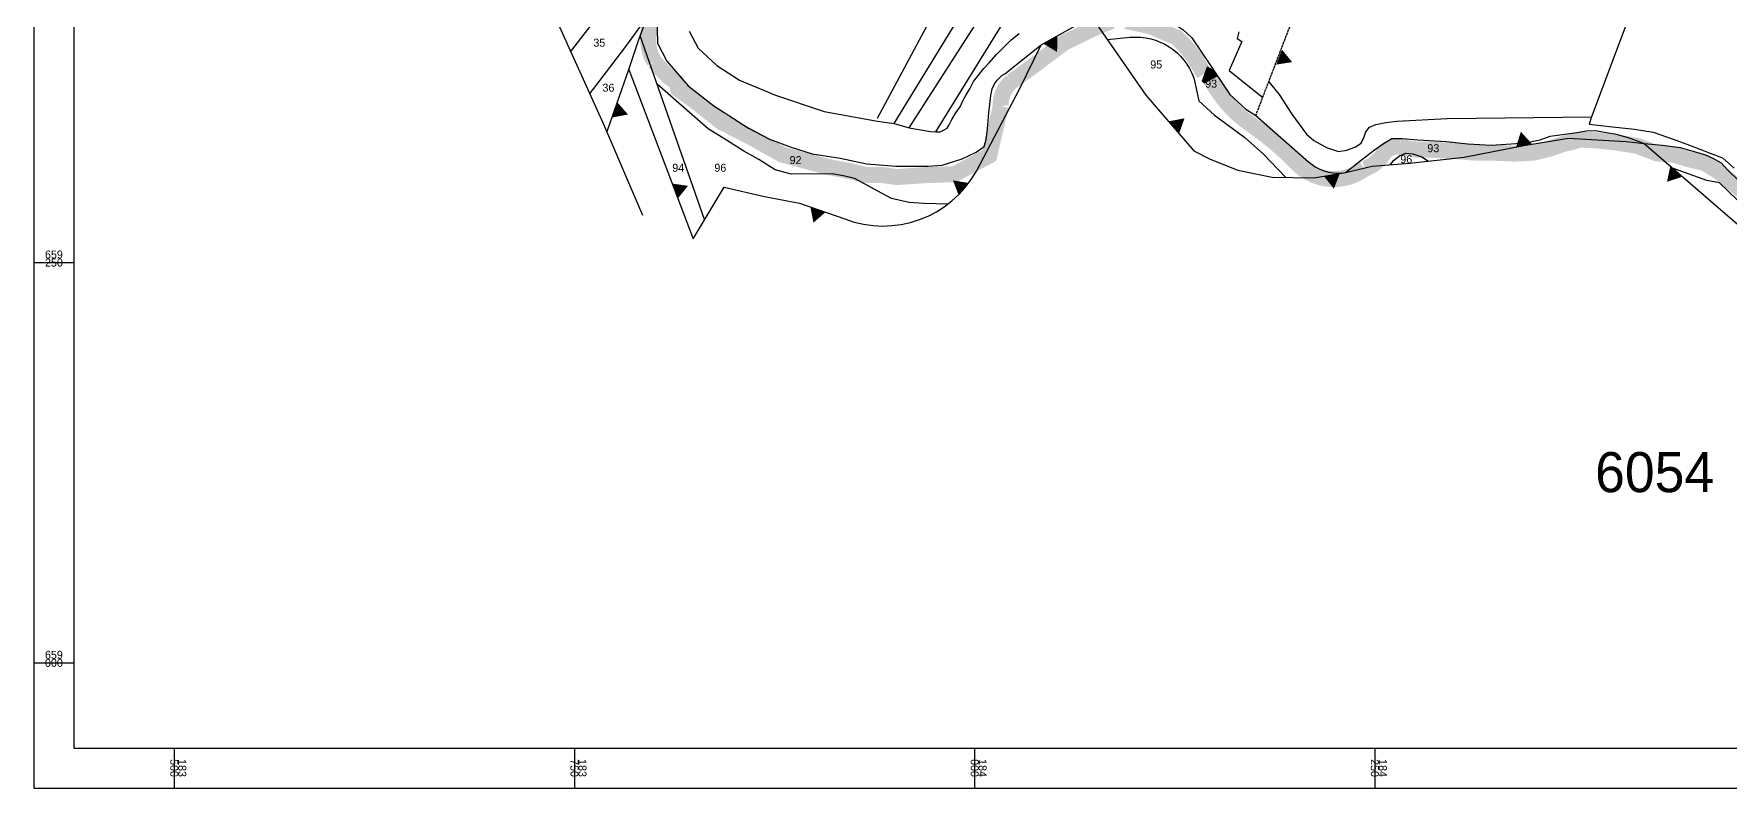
# Model space of a CAD drawing. Extents: x -493 to 187849, y -1657 to 664362.
# Drawn here: x 183412 to 184472, y 658922 to 659393 of the extents above; entities that cross this region are included whole.
import ezdxf
from ezdxf.enums import TextEntityAlignment as Align

# ---------------------------------------------------------------- set-up
doc = ezdxf.new("R2010")
doc.units = 0
doc.header["$MEASUREMENT"] = 0
doc.linetypes.add('L3', pattern=[2, 1.25, -0.25, 0.25, -0.25])
doc.layers.get('0').update_dxf_attribs({"linetype": 'CONTINUOUS'})
for name, color, linetype in [('0DXF_GUSH', 3, 'CONTINUOUS'), ('0G_GV_LIN', 10, 'CONTINUOUS'), ('1DXF_GUSH', 3, 'CONTINUOUS'), ('1G_GV_LIN', 1, 'CONTINUOUS'), ('6891-NUM', 70, 'CONTINUOUS'), ('BOUNDARY', 1, 'CONTINUOUS'), ('GBOUND_BOUNDARY', 5, 'CONTINUOUS'), ('GUSHIM', 10, 'CONTINUOUS'), ('HELKA', 3, 'CONTINUOUS'), ('TR_GILYON', 7, 'CONTINUOUS')]:
    doc.layers.add(name, color=color, linetype=linetype)
doc.styles.add('HEBTXT', font='dimheb.shx')
doc.styles.get("Standard").update_dxf_attribs({"font": 'dimheb.shx'})
doc.styles.add('TRHEBTXT', font='HEBTXT.SHX')

# ---------------------------------------------------------------- blocks, each defined once
blk = doc.blocks.new('TVC_FENCE')
blk.add_solid([(-0.5, 0), (0.5, 0), (0, 0.87)])

msp = doc.modelspace()

# ---------------------------------------------------------------- linework, layer by layer
at = {"linetype": 'CONTINUOUS'}
msp.add_lwpolyline([(183437.3, 663871.2), (183437.3, 658946.8)], dxfattribs=at)
at = {"layer": '0DXF_GUSH', "linetype": 'L3'}
msp.add_line((184175.6, 659341.8), (184342.6, 659777.1), dxfattribs=at)
at = {"layer": '0DXF_GUSH'}
for points in [[(184478.7, 659589.6), (184385.3, 659341)], [(183999, 659452), (183939, 659340)], [(183949.8, 659336.9), (184016, 659445)], [(183959, 659334.2), (184027, 659440)], [(183747.6, 659381.7), (183770.7, 659411.4), (183791.6, 659438.3)], [(183975.8, 659331.7), (184040, 659436)], [(183795.6, 659403.8), (183782.5, 659385.7), (183761.8, 659358.8), (183759.4, 659355.6)], [(183770.2, 659331.4), (183770.8, 659333.1), (183783.9, 659370.6), (183790.1, 659388.7), (183795.6, 659403.8)], [(183821.7, 659394.5), (183827.2, 659383.8), (183839, 659373), (183853.1, 659363.9), (183875.6, 659354.5), (183906, 659344.4), (183939.3, 659338.4), (183949.8, 659336.9), (183959, 659334.2), (183972.5, 659331.9), (183975.8, 659331.7), (183978.5, 659331.6), (183980.5, 659332.6), (183982.9, 659334), (183984.1, 659336), (183985.8, 659339.4), (183988.2, 659343.5), (183990.9, 659347.3), (183992.7, 659351), (183994.7, 659354.7), (183997, 659358.4), (183999.3, 659363), (184002.5, 659367.1), (184005.7, 659371.2), (184009, 659374.8), (184013.7, 659379.9), (184017.8, 659384.2), (184022.9, 659389), (184027.8, 659393)], [(184167, 659388), (184159, 659370)], [(184165, 659394), (184164, 659390)], [(184164, 659390), (184167, 659388)], [(184159, 659370), (184180, 659353)], [(184385.3, 659341), (184383.9, 659336.5)]]:
    msp.add_lwpolyline(points, dxfattribs=at)
at = {"layer": '0G_GV_LIN', "linetype": 'L3'}
msp.add_line((184175.6, 659341.8), (184342.6, 659777.1), dxfattribs=at)
at = {"layer": '0G_GV_LIN'}
msp.add_lwpolyline([(183770.2, 659331.4), (183770.8, 659333.1), (183783.9, 659370.6), (183790.1, 659388.7), (183795.6, 659403.8)], dxfattribs=at)
at = {"layer": '6891-NUM', "linetype": 'CONTINUOUS'}
msp.add_lwpolyline([(183964.9, 661008.2), (183982.9, 660794.9), (183985.2, 660687.2), (183942.5, 660491.9), (183896.3, 660294.3), (183750, 660274), (183652.4, 659936.7), (183542.7, 659965.2), (183500, 659942.8), (183483.7, 659863.6), (183528.4, 659721.4), (183561, 659684.8), (183601.6, 659634), (183628, 659607.6), (183585.1, 659484.7), (183621.7, 659450.2), (183690.8, 659415.7), (183739.6, 659399.4), (183768.1, 659336.4), (183792.5, 659279.6)], dxfattribs=at)
at = {"layer": 'GBOUND_BOUNDARY', "color": 5, "const_width": 10}
for points in [[(184085.6, 659400.8), (184076.1, 659397.1), (184056.1, 659387.4), (184033.6, 659370.6), (184023.1, 659363.1, 0.233305), (184016.3, 659347.8), (184009.1, 659316.8), (183987.3, 659305.2), (183969.8, 659304.6), (183951.2, 659303.4), (183942.8, 659304.6), (183932.6, 659304.6), (183925, 659306.4), (183916.3, 659308.2), (183908.1, 659309.8), (183879.8, 659317.4), (183860.8, 659328), (183841.9, 659337.7), (183826.5, 659349.9), (183814.9, 659358.2), (183813.6, 659362.7), (183810.2, 659365), (183808.5, 659366.2), (183799.8, 659375.5, -0.158897), (183796.2, 659392.2, 0.070972), (183795.5, 659412.8, -0.071188)], [(184298, 659319.8), (184285.9, 659320.4), (184276.1, 659320.4), (184265.4, 659322.3, 0.290776), (184255, 659317.4, -0.170119), (184243.7, 659308.6, -0.379426), (184201.4, 659311.9), (184193.2, 659319.9, 0.037198), (184172.2, 659336.5, -0.000107), (184172.2, 659336.5, -0.07466), (184156.5, 659351, -0.044932), (184147.7, 659364.1, 0.182712), (184143.4, 659367.8), (184137.4, 659377.7), (184131.4, 659385.4), (184126.4, 659390.4), (184110.1, 659397.5), (184094.7, 659400.8)]]:
    msp.add_lwpolyline(points, format="xyb", dxfattribs=at)
msp.add_lwpolyline([(184480.9, 659293.7), (184465.6, 659306.1), (184456.6, 659311.9), (184445.5, 659314.7), (184436, 659317.5), (184426.4, 659318.1), (184413.8, 659322.9), (184399.8, 659325.1), (184388.3, 659326.3), (184378.2, 659326.8), (184372.9, 659325.2), (184367.8, 659324.1), (184359.6, 659321.2), (184349.5, 659318.7), (184337.7, 659318), (184324, 659318.6), (184313.4, 659318.6), (184298, 659319.8)], dxfattribs=at)
at = {"layer": 'GUSHIM', "linetype": 'CONTINUOUS'}
for points in [[(183783.9, 659370.6), (183824.1, 659264.9), (183843.6, 659297), (183868.7, 659291.3), (183890.6, 659287.1), (183918.8, 659277.2, 0.371099), (184001.1, 659307), (184028.2, 659358.7), (184041.6, 659386), (184073, 659403.5), (184107, 659354.6), (184137, 659319.8), (184147.2, 659314.5), (184164.4, 659307.6), (184185.9, 659303.4), (184211.9, 659302.9), (184223.1, 659304.7), (184231.7, 659306.3), (184248.3, 659310.1), (184271.8, 659312), (184305.8, 659315.9), (184343.1, 659323.2), (184371, 659327.7), (184407, 659325.6), (184418.2, 659324.3), (184498, 659255.4)], [(184175.6, 659341.8), (184208.6, 659312.9, 0.200257), (184229.5, 659305.9, 2.789202)]]:
    msp.add_lwpolyline(points, format="xyb", dxfattribs=at)
at = {"layer": 'HELKA', "linetype": 'CONTINUOUS'}
for points in [[(183799.5, 659415), (183801.2, 659412.9), (183801.8, 659387), (183807.6, 659375.8), (183821.1, 659360.3), (183837, 659347.9), (183858.7, 659334), (183871.8, 659327.1), (183885.4, 659322), (183898.5, 659317.8), (183915.9, 659315.1), (183932.6, 659311.6), (183950.7, 659310.1), (183970.9, 659310.1), (183979.8, 659310.8), (183992.1, 659314.8), (184001, 659318.9), (184005.9, 659322.5), (184007.1, 659326.6), (184008.1, 659333.5), (184008.9, 659343.6), (184010.1, 659354.3, -0.23806), (184018.8, 659367.9), (184041.6, 659386)], [(184073, 659403.5), (184082.1, 659405.8, -0.271109), (184135.6, 659390.3), (184147.4, 659373), (184159.5, 659355), (184169.5, 659345.7), (184175.6, 659341.8)], [(184082.8, 659389.4), (184097.2, 659390.7, -0.342317), (184137, 659365.3), (184140, 659350.9), (184149.9, 659342.1), (184168.7, 659328.1), (184180.5, 659317.7), (184194.1, 659303.3)]]:
    msp.add_lwpolyline(points, format="xyb", dxfattribs=at)
for points in [[(183831.3, 659276.8), (183791.1, 659391.5)], [(183983.1, 659286.4), (183968.2, 659286.8), (183959, 659287.5), (183948, 659290.1), (183939.5, 659294.5), (183930.7, 659299.3), (183924.9, 659302.4), (183918.8, 659304), (183910.9, 659305.5), (183885.4, 659305.3), (183875.3, 659308), (183865.2, 659314.3), (183855.7, 659319.5), (183844.9, 659326.5), (183833.6, 659333.5), (183820.1, 659345.2), (183801.7, 659361.5)], [(184183.7, 659362.9), (184190.3, 659354.9), (184198.2, 659342.6), (184207.2, 659330.1), (184211.8, 659326.3), (184219.7, 659321.8), (184227.2, 659319.3), (184232.6, 659320.1), (184238, 659322.2), (184241.4, 659324.5), (184243.3, 659328.6), (184244.3, 659331.6), (184246.6, 659334.5), (184250.6, 659336.3), (184256.8, 659337.4), (184263.7, 659338.4), (184295.1, 659340), (184385.3, 659341)], [(184383.9, 659336.5), (184398.4, 659334.7), (184412.2, 659333.3), (184423.9, 659331.4), (184436.4, 659327.1), (184446.5, 659323.3), (184459.5, 659318.4), (184467.1, 659315.4), (184474.5, 659308.9)], [(184231.7, 659306.3), (184240.7, 659313.4), (184249.8, 659320.4), (184255.4, 659324.4), (184260.7, 659327.5), (184267, 659327.5), (184276.9, 659326.7), (184294.6, 659325.6), (184308.1, 659324.2), (184322.7, 659323.3), (184335.1, 659324.1), (184344.1, 659324.8), (184353.2, 659326.7), (184359.5, 659329), (184368.6, 659330.1), (184376.2, 659331.3), (184382.3, 659332.2), (184387.7, 659332.4), (184394.7, 659331.3), (184400, 659330.3), (184408.2, 659328.1), (184418.2, 659324.3)], [(184418.2, 659324.3), (184429.6, 659323.4), (184440.7, 659321.9), (184449.4, 659319.3), (184456.5, 659317.2), (184461.2, 659315.1), (184466.4, 659312.2), (184470.6, 659307.8), (184484.3, 659294.3)], [(184259.7, 659311), (184261.6, 659313.8), (184265.3, 659316.6), (184269.3, 659318.3), (184273.8, 659318), (184279.3, 659316.1), (184283.5, 659313.4)], [(184628.4, 659232.1), (184613.3, 659232.3), (184603.6, 659230.8), (184594.1, 659229.4), (184585, 659227), (184576.8, 659225.7), (184565.1, 659226.6), (184553.8, 659228.1), (184543.5, 659231.7), (184536.2, 659235.6), (184523.8, 659244.9), (184485.8, 659273), (184484, 659276.5), (184484.4, 659280), (184482, 659283.8), (184465.2, 659299.7), (184457.3, 659301.3), (184436, 659308.9)]]:
    msp.add_lwpolyline(points, dxfattribs=at)
at = {"layer": 'TR_GILYON', "linetype": 'CONTINUOUS'}
for p, q in [((183412.3, 659250), (183437.3, 659250)), ((183412.3, 659000), (183437.3, 659000)), ((183500, 658946.8), (183500, 658921.8)), ((183750, 658946.8), (183750, 658921.8)), ((184000, 658946.8), (184000, 658921.8)), ((184250, 658946.8), (184250, 658921.8))]:
    msp.add_line(p, q, dxfattribs=at)
for points in [[(183412.3, 658921.8), (187848.8, 658921.8), (187848.8, 664361.7), (183412.3, 664361.7), (183412.3, 658921.8)], [(183437.3, 658946.8), (187823.8, 658946.8), (187823.8, 664336.7), (183437.3, 664336.7), (183437.3, 658946.8)]]:
    msp.add_lwpolyline(points, dxfattribs=at)

# ---------------------------------------------------------------- block references
at = {"layer": 'BOUNDARY', "color": 1, "linetype": 'CONTINUOUS', "xscale": 10, "yscale": 10, "zscale": 10}
for p, rotation in [((184047.3, 659389.1), 208.9345158694661), ((183775.2, 659345.3), 251.0124224260407), ((184124.5, 659334.4), 310.731339135423), ((184343.1, 659323.2), 12.60799820159532), ((183812.8, 659294.7), 291.5462947608049), ((183993.2, 659295.8), 50.74811454660189), ((184223.1, 659304.7), 188.8462242187234), ((184438.3, 659306.9), 138.4128159800132), ((183902.1, 659283.1), 161.2077458432561)]:
    msp.add_blockref('TVC_FENCE', p, dxfattribs=dict(at, rotation=rotation))
at = {"layer": 'BOUNDARY', "linetype": 'CONTINUOUS', "xscale": 10, "yscale": 10, "zscale": 10, "rotation": 249.0802410868648}
msp.add_blockref('TVC_FENCE', (184190.2, 659378.3), dxfattribs=at)

# ---------------------------------------------------------------- texts
at = {"layer": '1DXF_GUSH'}
for s, p in [('35', (183761.8, 659384.8)), ('36', (183767.5, 659356.7))]:
    msp.add_text(s, height=5, dxfattribs=at).set_placement(p)
at = {"layer": '1DXF_GUSH', "linetype": 'CONTINUOUS', "style": 'HEBTXT'}
for s, p in [('95', (184109.7, 659371.2)), ('93', (184144, 659359.2)), ('93', (184282.8, 659318.9)), ('94', (183811.1, 659306.7)), ('96', (183837.4, 659306.7)), ('92', (183884.4, 659311.5)), ('96', (184265.9, 659312))]:
    msp.add_text(s, height=5, dxfattribs=at).set_placement(p)
at = {"layer": '1G_GV_LIN'}
msp.add_text('6054', height=25, dxfattribs=at).set_placement((184387.6, 659106.6))
at = {"layer": 'TR_GILYON', "linetype": 'CONTINUOUS', "style": 'TRHEBTXT'}
for s, p in [('659', (183424.8, 659252.5)), ('250', (183424.8, 659247.5)), ('659', (183424.8, 659002.5)), ('000', (183424.8, 658997.5))]:
    msp.add_text(s, height=5, dxfattribs=at).set_placement(p, align=Align.CENTER)
for s, p in [('500', (183497.5, 658934.3)), ('183', (183502.5, 658934.3)), ('750', (183747.5, 658934.3)), ('183', (183752.5, 658934.3)), ('000', (183997.5, 658934.3)), ('184', (184002.5, 658934.3)), ('250', (184247.5, 658934.3)), ('184', (184252.5, 658934.3))]:
    msp.add_text(s, height=5, rotation=270, dxfattribs=at).set_placement(p, align=Align.CENTER)

doc.saveas('drawing.dxf')
